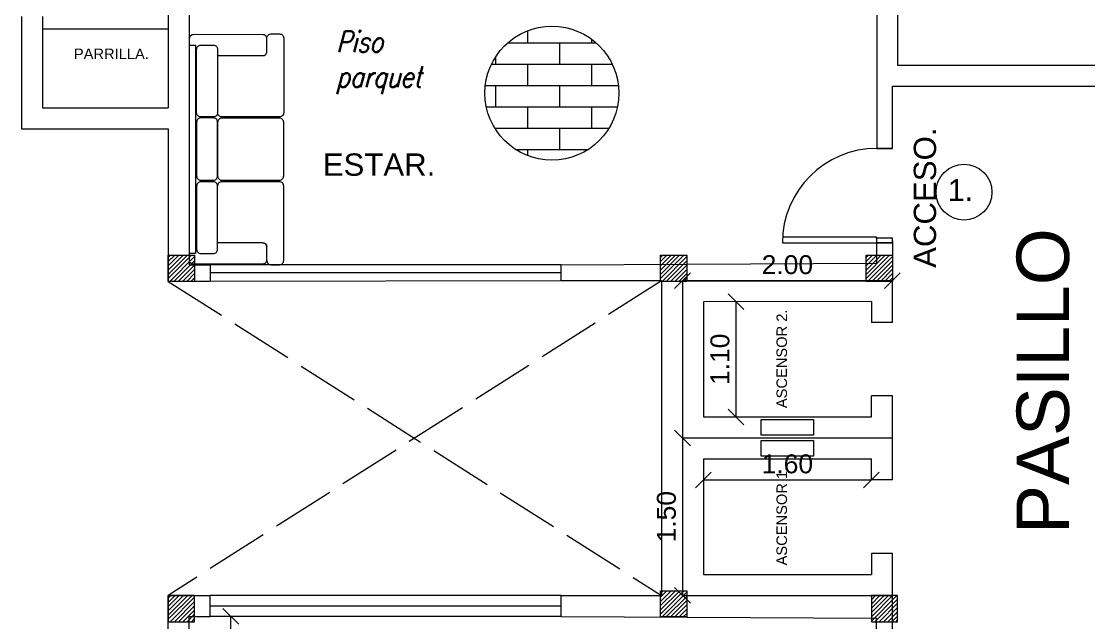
# Model space of a CAD drawing. Header units: millimetres. Extents: x 2359 to 2651, y 2020 to 2122.
# Drawn here: x 2464.3 to 2474.47, y 2082.73 to 2088.46 of the extents above; entities that cross this region are included whole.
import ezdxf

# ---------------------------------------------------------------- set-up
doc = ezdxf.new("R2010")
doc.units = ezdxf.units.MM
doc.linetypes.add('ACAD_ISO02W100', pattern=[15, 12, -3])
doc.layers.get('0').update_dxf_attribs({"color": 4})
for name, color, linetype in [('artefactos', 7, 'Continuous'), ('CARP-MARCO-PUERTAS', 102, 'Continuous'), ('columnas', 254, 'Continuous'), ('hº aº', 251, 'Continuous'), ('MOBILIARIO1', 7, 'Continuous'), ('texto HºAº', 141, 'Continuous')]:
    doc.layers.add(name, color=color, linetype=linetype)
doc.styles.add('ROMANS2', font='Romans.shx', dxfattribs={"width": 0.8, "oblique": 15})
doc.styles.get("Standard").update_dxf_attribs({"font": 'arial.ttf'})
doc.dimstyles.new('Para Interiores', dxfattribs={"dimtxt": 0.18, "dimasz": 0.15, "dimexe": 0.18, "dimexo": 0.0625, "dimgap": 0.06, "dimtad": 1, "dimzin": 4, "dimdsep": 46, "dimtxsty": 'Standard', "dimblk": 'OBLIQUE', "dimcen": 1, "dimse1": 1, "dimse2": 1, "dimclrd": 2, "dimadec": 0, "dimazin": 0, "dimtfac": 1, "dimtofl": 0, "dimtmove": 0, "dimatfit": 3, "dimfxl": 1, "dimtolj": 1, "dimtzin": 0, "dimarcsym": 1})

# ---------------------------------------------------------------- blocks, each defined once
blk = doc.blocks.new('_Oblique')
at = {"color": 0, "linetype": 'ByBlock', "lineweight": -2}
blk.add_line((-0.5, -0.5), (0.5, 0.5), dxfattribs=at)
blk = doc.blocks.new('*D277')
at = {"color": 2, "lineweight": -2, "transparency": 16777216}
blk.add_line((2466.294, 2076.29), (2466.294, 2082.79), dxfattribs=at)
at = {"layer": 'Defpoints', "color": 0, "transparency": 16777216}
for p in [(2466.294, 2082.79), (2469.385, 2082.79), (2469.385, 2076.29)]:
    blk.add_point(p, dxfattribs=at)
at = {"color": 2, "lineweight": -2, "transparency": 16777216, "xscale": 0.15, "yscale": 0.15, "zscale": 0.15}
for p, rotation in [((2466.294, 2082.79), 90), ((2466.294, 2076.29), 270)]:
    blk.add_blockref('_Oblique', p, dxfattribs=dict(at, rotation=rotation))
at = {"color": 0, "transparency": 16777216, "insert": (2466.142, 2079.54), "char_height": 0.18, "attachment_point": 5, "rotation": 90}
blk.add_mtext('\\A1;6.50', dxfattribs=at)
blk = doc.blocks.new('*D285')
at = {"color": 2, "lineweight": -2, "transparency": 16777216}
blk.add_line((2471.108, 2085.788), (2471.108, 2084.69), dxfattribs=at)
at = {"layer": 'Defpoints', "color": 0, "transparency": 16777216}
for p in [(2471.401, 2085.788), (2471.108, 2084.69), (2471.401, 2084.69)]:
    blk.add_point(p, dxfattribs=at)
at = {"color": 2, "lineweight": -2, "transparency": 16777216, "xscale": 0.15, "yscale": 0.15, "zscale": 0.15}
for p, rotation in [((2471.108, 2085.788), 90), ((2471.108, 2084.69), 270)]:
    blk.add_blockref('_Oblique', p, dxfattribs=dict(at, rotation=rotation))
at = {"color": 0, "transparency": 16777216, "insert": (2470.956, 2085.239), "char_height": 0.18, "attachment_point": 5, "rotation": 90}
blk.add_mtext('\\A1;1.10', dxfattribs=at)
blk = doc.blocks.new('*D310')
at = {"color": 2, "lineweight": -2, "transparency": 16777216}
blk.add_line((2470.598, 2084.49), (2470.598, 2082.99), dxfattribs=at)
at = {"layer": 'Defpoints', "color": 0, "transparency": 16777216}
for p in [(2470.598, 2084.49), (2470.598, 2082.99), (2470.598, 2082.99)]:
    blk.add_point(p, dxfattribs=at)
at = {"color": 2, "lineweight": -2, "transparency": 16777216, "xscale": 0.15, "yscale": 0.15, "zscale": 0.15}
for p, rotation in [((2470.598, 2084.49), 90), ((2470.598, 2082.99), 270)]:
    blk.add_blockref('_Oblique', p, dxfattribs=dict(at, rotation=rotation))
at = {"color": 0, "transparency": 16777216, "insert": (2470.446, 2083.74), "char_height": 0.18, "attachment_point": 5, "rotation": 90}
blk.add_mtext('\\A1;1.50', dxfattribs=at)
blk = doc.blocks.new('*D311')
at = {"color": 2, "lineweight": -2, "transparency": 16777216}
blk.add_line((2470.598, 2085.987), (2472.598, 2085.987), dxfattribs=at)
at = {"layer": 'Defpoints', "color": 0, "transparency": 16777216}
for p in [(2470.598, 2085.987), (2472.598, 2085.987), (2472.598, 2085.987)]:
    blk.add_point(p, dxfattribs=at)
at = {"color": 2, "lineweight": -2, "transparency": 16777216, "xscale": 0.15, "yscale": 0.15, "zscale": 0.15, "rotation": 180}
blk.add_blockref('_Oblique', (2470.598, 2085.987), dxfattribs=at)
at = {"color": 2, "lineweight": -2, "transparency": 16777216, "xscale": 0.15, "yscale": 0.15, "zscale": 0.15}
blk.add_blockref('_Oblique', (2472.598, 2085.987), dxfattribs=at)
at = {"color": 0, "transparency": 16777216, "insert": (2471.598, 2086.139), "char_height": 0.18, "attachment_point": 5}
blk.add_mtext('\\A1;2.00', dxfattribs=at)
blk = doc.blocks.new('*D290')
at = {"color": 2, "lineweight": -2, "transparency": 16777216}
blk.add_line((2470.798, 2084.09), (2472.398, 2084.09), dxfattribs=at)
at = {"layer": 'Defpoints', "color": 0, "transparency": 16777216}
for p in [(2470.798, 2084.09), (2472.398, 2084.09), (2472.398, 2084.09)]:
    blk.add_point(p, dxfattribs=at)
at = {"color": 2, "lineweight": -2, "transparency": 16777216, "xscale": 0.15, "yscale": 0.15, "zscale": 0.15, "rotation": 180}
blk.add_blockref('_Oblique', (2470.798, 2084.09), dxfattribs=at)
at = {"color": 2, "lineweight": -2, "transparency": 16777216, "xscale": 0.15, "yscale": 0.15, "zscale": 0.15}
blk.add_blockref('_Oblique', (2472.398, 2084.09), dxfattribs=at)
at = {"color": 0, "transparency": 16777216, "insert": (2471.598, 2084.242), "char_height": 0.18, "attachment_point": 5}
blk.add_mtext('\\A1;1.60', dxfattribs=at)
blk = doc.blocks.new('ST90X220')
for points in [[(-0.892, -0.27), (-0.892, -0.7, -0.414214), (-0.932, -0.74), (-1.052, -0.74, -0.414214), (-1.092, -0.7), (-1.092, -0.04, -0.414214), (-1.052, 0), (1.052, 0, -0.414214), (1.092, -0.04), (1.092, -0.7, -0.414214), (1.052, -0.74), (0.932, -0.74, -0.414214), (0.892, -0.7), (0.892, -0.27)], [(-1.059, -0.74, 0.414214), (-1.099, -0.78), (-1.099, -0.86, 0.414214), (-1.059, -0.9), (-0.349, -0.9, 0.414214), (-0.309, -0.86), (-0.309, -0.31, 0.414214), (-0.349, -0.27)], [(1.059, -0.74, -0.414214), (1.099, -0.78), (1.099, -0.86, -0.414214), (1.059, -0.9), (0.349, -0.9, -0.414214), (0.309, -0.86), (0.309, -0.31, -0.414214), (0.349, -0.27)]]:
    blk.add_lwpolyline(points, format="xyb")
blk.add_lwpolyline([(-0.992, 0), (-0.992, -0.06), (0.992, -0.06), (0.992, 0)])
for points in [[(-0.952, -0.07, 0.414214), (-0.992, -0.11), (-0.992, -0.23, 0.414214), (-0.952, -0.27), (-0.348, -0.27, 0.414214), (-0.308, -0.23), (-0.308, -0.11, 0.414214), (-0.348, -0.07)], [(0.254, -0.07, -0.414214), (0.294, -0.11), (0.294, -0.23, -0.414214), (0.254, -0.27), (-0.259, -0.27, -0.414214), (-0.299, -0.23), (-0.299, -0.11, -0.414214), (-0.259, -0.07)], [(0.952, -0.07, -0.414214), (0.992, -0.11), (0.992, -0.23, -0.414214), (0.952, -0.27), (0.35, -0.27, -0.414214), (0.31, -0.23), (0.31, -0.11, -0.414214), (0.35, -0.07)], [(0.294, -0.86, -0.414214), (0.254, -0.9), (-0.257, -0.9, -0.414214), (-0.297, -0.86), (-0.297, -0.31, -0.414214), (-0.257, -0.27), (0.254, -0.27, -0.414214), (0.294, -0.31)]]:
    blk.add_lwpolyline(points, format="xyb", close=True)
blk.add_arc((0.93, -0.703), 0.0378, 178.3598, 263.0603)

msp = doc.modelspace()

# ---------------------------------------------------------------- hatches: boundary and pattern name
at = {"layer": 'artefactos'}
h = msp.add_hatch(dxfattribs=at)
h.set_pattern_fill('AR-BRSTD', scale=0.003, style=0)
h.set_pattern_definition([(0, (2306.36212, 1918.7646), (0, 0.2032254), []), (90, (2306.36212, 1918.7646), (-0.3048, 0.2032254), [0.2032254, -0.2032254])])
h.paths.add_polyline_path([(2468.716, 2087.774, 1), (2469.992, 2087.774, 1)])
at = {"layer": 'hº aº'}
h = msp.add_hatch(dxfattribs=at)
h.set_pattern_fill('ANSI31', color=256, scale=0.009, style=0)
h.set_pattern_definition([(45, (1827.424884, 1653.79068), (-0.0202055763, 0.0202055763), [])])
h.paths.add_polyline_path([(2465.698, 2086.23), (2465.948, 2086.23), (2465.948, 2085.981), (2465.698, 2085.981)])
h = msp.add_hatch(dxfattribs=at)
h.set_pattern_fill('ANSI31', color=256, scale=0.009, style=0)
h.set_pattern_definition([(45, (1832.115792, 1653.79068), (-0.0202055763, 0.0202055763), [])])
h.paths.add_polyline_path([(2470.389, 2086.23), (2470.639, 2086.23), (2470.639, 2085.981), (2470.389, 2085.981)])
h = msp.add_hatch(dxfattribs=at)
h.set_pattern_fill('ANSI31', color=256, scale=0.009, style=0)
h.set_pattern_definition([(45, (1834.075553, 1653.79068), (-0.0202055763, 0.0202055763), [])])
h.paths.add_polyline_path([(2472.349, 2086.23), (2472.599, 2086.23), (2472.599, 2085.981), (2472.349, 2085.981)])
h = msp.add_hatch(dxfattribs=at)
h.set_pattern_fill('ANSI31', color=256, scale=0.009, style=0)
h.set_pattern_definition([(45, (1832.115792, 1650.595014), (-0.0202055763, 0.0202055763), [])])
h.paths.add_polyline_path([(2470.389, 2083.035), (2470.639, 2083.035), (2470.639, 2082.786), (2470.389, 2082.786)])
h = msp.add_hatch(dxfattribs=at)
h.set_pattern_fill('ANSI31', color=256, scale=0.009, angle=180, style=0)
h.set_pattern_definition([(225, (3117.87086, 2515.179444), (0.0202055763, -0.0202055763), [])])
h.paths.add_polyline_path([(2465.698, 2082.74), (2465.948, 2082.74), (2465.948, 2082.989), (2465.698, 2082.989)])
h = msp.add_hatch(dxfattribs=at)
h.set_pattern_fill('ANSI31', color=256, scale=0.009, angle=180, style=0)
h.set_pattern_definition([(225, (3111.170863, 2515.179444), (0.0202055763, -0.0202055763), [])])
h.paths.add_polyline_path([(2472.398, 2082.74), (2472.648, 2082.74), (2472.648, 2082.989), (2472.398, 2082.989)])

# ---------------------------------------------------------------- linework, layer by layer
at = {"color": 4}
for p, q in [((2472.448, 2089.59), (2472.45, 2087.248)), ((2472.648, 2089.59), (2472.648, 2088.04)), ((2465.698, 2089.133), (2465.698, 2087.633)), ((2465.698, 2089.133), (2465.698, 2087.633)), ((2465.898, 2089.133), (2465.898, 2086.14)), ((2465.698, 2088.383), (2464.498, 2088.383)), ((2465.698, 2088.383), (2465.698, 2087.633)), ((2465.698, 2088.383), (2465.698, 2087.633)), ((2472.648, 2088.04), (2475.548, 2088.04)), ((2472.598, 2087.84), (2475.598, 2087.84)), ((2472.598, 2087.248), (2472.598, 2087.84)), ((2465.698, 2087.433), (2465.698, 2085.98)), ((2472.448, 2087.248), (2472.598, 2087.248)), ((2472.598, 2087.248), (2472.448, 2087.248)), ((2472.598, 2087.248), (2472.448, 2087.248)), ((2471.551, 2086.406), (2472.448, 2086.407)), ((2472.448, 2086.392), (2472.448, 2086.407)), ((2472.598, 2086.37), (2472.598, 2085.99)), ((2471.55, 2086.348), (2472.448, 2086.348)), ((2472.598, 2086.348), (2472.448, 2086.348)), ((2472.448, 2086.348), (2472.448, 2086.155)), ((2465.898, 2086.14), (2466.098, 2086.14)), ((2469.443, 2086.14), (2472.448, 2086.155)), ((2466.098, 2085.981), (2465.698, 2085.981)), ((2470.398, 2085.987), (2469.443, 2085.986)), ((2470.398, 2085.99), (2470.398, 2082.99)), ((2470.598, 2085.99), (2470.598, 2082.99)), ((2472.598, 2085.99), (2470.598, 2085.987)), ((2472.598, 2085.59), (2472.598, 2085.99)), ((2472.398, 2085.79), (2470.798, 2085.787)), ((2470.798, 2085.787), (2470.798, 2084.69)), ((2472.398, 2085.79), (2472.398, 2085.59)), ((2472.598, 2085.59), (2472.398, 2085.59)), ((2472.398, 2084.69), (2472.398, 2084.89)), ((2472.598, 2084.89), (2472.398, 2084.89)), ((2472.598, 2084.09), (2472.598, 2084.89)), ((2470.798, 2084.69), (2472.398, 2084.69)), ((2471.348, 2084.515), (2471.348, 2084.665)), ((2471.348, 2084.665), (2471.848, 2084.665)), ((2471.848, 2084.665), (2471.848, 2084.515)), ((2470.598, 2084.49), (2472.598, 2084.49)), ((2471.848, 2084.515), (2471.348, 2084.515)), ((2471.348, 2084.316), (2471.348, 2084.466)), ((2471.348, 2084.466), (2471.848, 2084.466)), ((2471.848, 2084.466), (2471.848, 2084.316)), ((2470.798, 2084.29), (2470.798, 2083.19)), ((2470.798, 2084.29), (2472.398, 2084.29)), ((2471.848, 2084.316), (2471.348, 2084.316)), ((2472.398, 2084.09), (2472.398, 2084.29)), ((2472.598, 2084.09), (2472.398, 2084.09)), ((2472.398, 2083.39), (2472.398, 2083.19)), ((2472.598, 2083.39), (2472.398, 2083.39)), ((2472.598, 2082.99), (2472.598, 2083.39)), ((2470.798, 2083.19), (2472.398, 2083.19)), ((2465.698, 2081.497), (2465.698, 2082.99)), ((2465.698, 2082.99), (2466.098, 2082.99)), ((2469.443, 2082.99), (2470.398, 2082.99)), ((2470.598, 2082.99), (2472.598, 2082.99)), ((2472.598, 2082.581), (2472.598, 2082.99)), ((2465.898, 2079.797), (2465.898, 2082.79)), ((2465.898, 2082.79), (2466.098, 2082.79)), ((2469.443, 2082.79), (2472.448, 2082.775)), ((2472.448, 2082.581), (2472.448, 2082.775))]:
    msp.add_line(p, q, dxfattribs=at)
at = {"color": 5}
for p, q in [((2464.298, 2088.504), (2464.298, 2087.433)), ((2464.498, 2088.504), (2464.498, 2087.633)), ((2464.498, 2087.633), (2465.698, 2087.633)), ((2464.298, 2087.433), (2465.698, 2087.433))]:
    msp.add_line(p, q, dxfattribs=at)
at = {"color": 102}
for p, q in [((2466.098, 2086.14), (2466.098, 2085.981)), ((2469.443, 2085.986), (2469.443, 2086.14)), ((2466.098, 2082.79), (2466.098, 2082.99)), ((2469.443, 2082.99), (2466.098, 2082.99)), ((2469.443, 2082.79), (2469.443, 2082.99)), ((2466.098, 2082.89), (2469.443, 2082.89)), ((2469.443, 2082.79), (2466.098, 2082.79))]:
    msp.add_line(p, q, dxfattribs=at)
at = {"color": 4, "linetype": 'ACAD_ISO02W100', "ltscale": 0.05}
for p, q in [((2470.398, 2085.987), (2465.698, 2082.99)), ((2465.698, 2085.98), (2470.398, 2082.99))]:
    msp.add_line(p, q, dxfattribs=at)
at = {"color": 7}
msp.add_lwpolyline([(2472.448, 2086.348), (2472.598, 2086.348), (2472.598, 2086.392), (2472.448, 2086.392)], close=True, dxfattribs=at)
msp.add_circle((2473.281, 2086.831), 0.266, dxfattribs=at)
msp.add_arc((2472.45, 2086.348), 0.9, 89.9993, 179.9725, dxfattribs=at)
at = {"layer": 'artefactos', "color": 7}
msp.add_circle((2469.354, 2087.774), 0.638, dxfattribs=at)
at = {"layer": 'CARP-MARCO-PUERTAS'}
for p, q in [((2469.443, 2086.14), (2466.098, 2086.14)), ((2469.443, 2086.063), (2466.098, 2086.063)), ((2469.443, 2085.986), (2466.098, 2085.981))]:
    msp.add_line(p, q, dxfattribs=at)
at = {"layer": 'columnas'}
for points in [[(2465.698, 2086.23), (2465.948, 2086.23), (2465.948, 2085.98), (2465.698, 2085.98)], [(2470.389, 2086.23), (2470.639, 2086.23), (2470.639, 2085.98), (2470.389, 2085.98)], [(2472.349, 2086.23), (2472.599, 2086.23), (2472.599, 2085.98), (2472.349, 2085.98)], [(2470.389, 2083.035), (2470.639, 2083.035), (2470.639, 2082.785), (2470.389, 2082.785)], [(2465.698, 2082.74), (2465.948, 2082.74), (2465.948, 2082.99), (2465.698, 2082.99)], [(2472.398, 2082.74), (2472.648, 2082.74), (2472.648, 2082.99), (2472.398, 2082.99)]]:
    msp.add_lwpolyline(points, close=True, dxfattribs=at)

# ---------------------------------------------------------------- block references
at = {"layer": 'MOBILIARIO1', "xscale": -1, "rotation": 89.99893098206694}
msp.add_blockref('ST90X220', (2465.898, 2087.239), dxfattribs=at)

# ---------------------------------------------------------------- texts
at = {"color": 7}
for s, width, insert, char_height, attachment_point in [('PARRILLA.', 6.20163, (2465.513, 2088.198), 0.1, 3), ('{\\H5x;ESTAR.}', 6.18774, (2468.243, 2086.984), 0.04254, 9), ('{\\H5x;1.}', 6.18774, (2473.368, 2086.955), 0.0414, 3)]:
    msp.add_mtext_dynamic_manual_height_columns(s, width=width, gutter_width=12.5, heights=[0], dxfattribs=dict(at, insert=insert, char_height=char_height, attachment_point=attachment_point))
at = {"color": 7, "rotation": 90}
for s, width, insert, char_height, attachment_point in [('{\\H5x;ACCESO.}', 6.18774, (2473.018, 2087.447), 0.04254, 9), ('{\\H5x;PASILLO}', 6.18774, (2473.782, 2083.576), 0.1, 1), ('ASCENSOR 2.', 6.20163, (2471.494, 2084.774), 0.1, 1), ('ASCENSOR 1.', 6.20163, (2471.494, 2083.276), 0.1, 1)]:
    msp.add_mtext_dynamic_manual_height_columns(s, width=width, gutter_width=12.5, heights=[0], dxfattribs=dict(at, insert=insert, char_height=char_height, attachment_point=attachment_point))
at = {"layer": 'texto HºAº', "color": 7, "insert": (2467.298, 2088.363), "char_height": 0.2, "width": 0.0102, "attachment_point": 1, "style": 'ROMANS2'}
msp.add_mtext('Piso parquet ', dxfattribs=at)

# ---------------------------------------------------------------- dimensions: what is measured, and where the dimension line sits
at = {"color": 2}
for base, p1, p2, picture, middle in [((2472.598, 2085.987), (2470.598, 2085.987), (2472.598, 2085.987), '*D311', (2471.598, 2086.139)), ((2472.398, 2084.09), (2470.798, 2084.09), (2472.398, 2084.09), '*D290', (2471.598, 2084.242))]:
    dim = msp.add_linear_dim(base=base, p1=p1, p2=p2, dimstyle='Para Interiores', dxfattribs=at)
    dim.commit()
    dim.dimension.update_dxf_attribs({"geometry": picture, "text_midpoint": middle})
for base, p1, p2, angle, picture, middle in [((2471.108, 2084.69), (2471.401, 2085.788), (2471.401, 2084.69), 90, '*D285', (2470.956, 2085.239)), ((2470.598, 2082.99), (2470.598, 2084.49), (2470.598, 2082.99), 90, '*D310', (2470.446, 2083.74)), ((2466.294, 2082.79), (2469.385, 2076.29), (2469.385, 2082.79), 270, '*D277', (2466.142, 2079.54))]:
    dim = msp.add_linear_dim(base=base, p1=p1, p2=p2, angle=angle, dimstyle='Para Interiores', dxfattribs=at)
    dim.commit()
    dim.dimension.update_dxf_attribs({"geometry": picture, "text_midpoint": middle})

doc.saveas('drawing.dxf')
